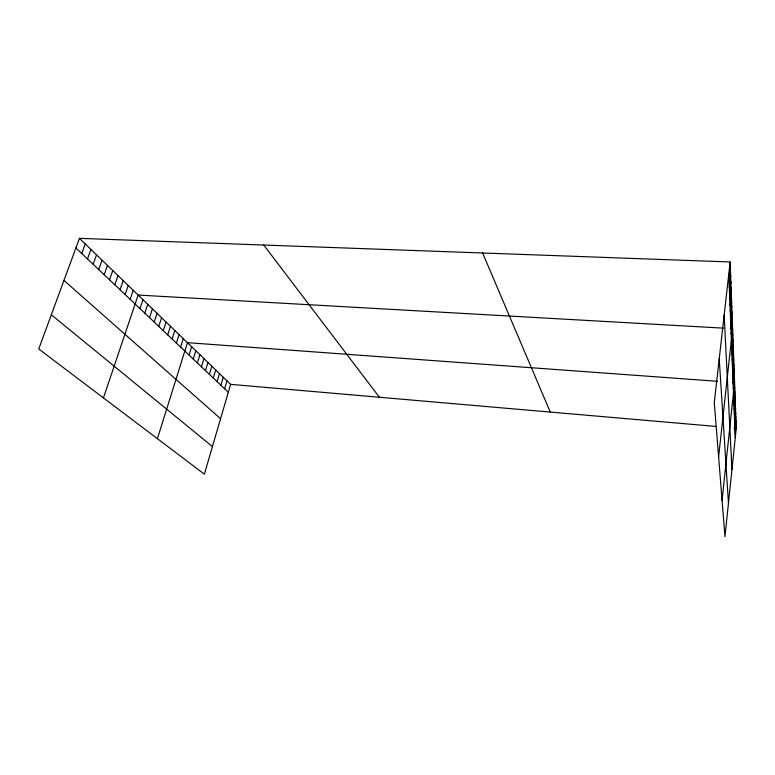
<?xml version="1.0" encoding="UTF-8"?>
<svg xmlns="http://www.w3.org/2000/svg" width="775" height="775" viewBox="0 0 775 775"><rect width="100%" height="100%" fill="white"/><g stroke="black" fill="none" stroke-linecap="round" stroke-linejoin="round"><path stroke-width="1.16" d="M734.342 414.218L735.378 404.366M734.506 418.287L735.533 408.502M734.661 422.298L735.678 412.571M734.816 426.231L735.824 416.582M734.971 430.096L735.969 420.515M735.117 433.903L736.114 424.38M730.157 261.979L736.25 428.188L724.983 536.658L714.269 402.661L730.157 261.979L79.438 238.342L38.75 348.973L204.368 474.184L230.611 384.361L79.438 238.342M733.14 383.896L734.245 373.531M733.315 388.372L734.409 378.074M722.067 500.233L734.574 382.54L732.307 382.375M733.663 397.207L734.739 387.064M733.838 401.576L734.903 391.501M734.012 405.868L735.068 395.87M734.177 410.082L735.223 400.152M732.007 355.308L733.179 344.468M732.201 360.298L733.363 349.535M732.394 365.19L733.547 354.514M732.588 369.995L733.731 359.397M732.772 374.713L733.906 364.192M732.956 379.353L734.08 368.91M730.738 323.282L731.988 311.938M730.961 328.881L732.201 317.624M731.174 334.374L732.404 323.204M718.609 456.892L732.598 328.677L730.321 328.542M731.6 345.04L732.801 334.044M731.803 350.222L732.995 339.305M729.556 293.502L730.883 281.693M729.808 299.702L731.106 287.99M730.05 305.776L731.338 294.161M730.283 311.734L731.561 300.206M730.515 317.566L731.774 306.125M729.052 280.695L730.399 268.692M729.304 287.167L730.641 275.261M224.634 388.75L226.959 380.835M220.904 385.214L223.258 377.26M217.126 381.639L219.499 373.627M213.29 378.006L215.692 369.956M209.395 374.325L211.837 366.226M205.453 370.586L207.913 362.438M201.442 366.798L203.941 358.602M197.383 362.952L199.911 354.708M193.256 359.048L195.823 350.755M189.071 355.086L191.667 346.745M157.403 438.679L187.453 342.666L717.582 381.31M180.643 347.103L183.297 338.656M176.39 343.083L179.083 334.587M172.079 338.995L174.801 330.46M167.7 334.858L170.461 326.265M163.263 330.654L166.053 322.012M158.749 326.382L161.588 317.682M154.177 322.042L157.044 313.303M149.517 317.643L152.423 308.847M144.799 313.168L147.744 304.313M140.004 308.624L142.987 299.722M103.453 397.885L138.153 295.052L723.472 328.154M130.171 299.324L133.242 290.305M125.143 294.558L128.243 285.491M120.028 289.724L123.177 280.589M114.826 284.803L118.023 275.609M109.546 279.794L112.782 270.552M104.17 274.708L107.454 265.408M98.706 269.535L102.038 260.177M93.155 264.275L96.536 254.859M87.497 258.927L90.927 249.443M81.753 253.483L85.231 243.941M230.611 384.361L715.635 426.405M733.954 427.994L736.25 428.188M51.324 314.766L212.418 446.594M63.957 280.434L220.565 418.733M75.902 247.952L228.305 392.228M263.733 245.036L379.401 397.255M482.612 252.989L550.269 412.067M719.219 358.844L728.461 503.208M724.15 315.154L731.949 469.553M728.791 274.079L735.272 437.642"/></g></svg>
